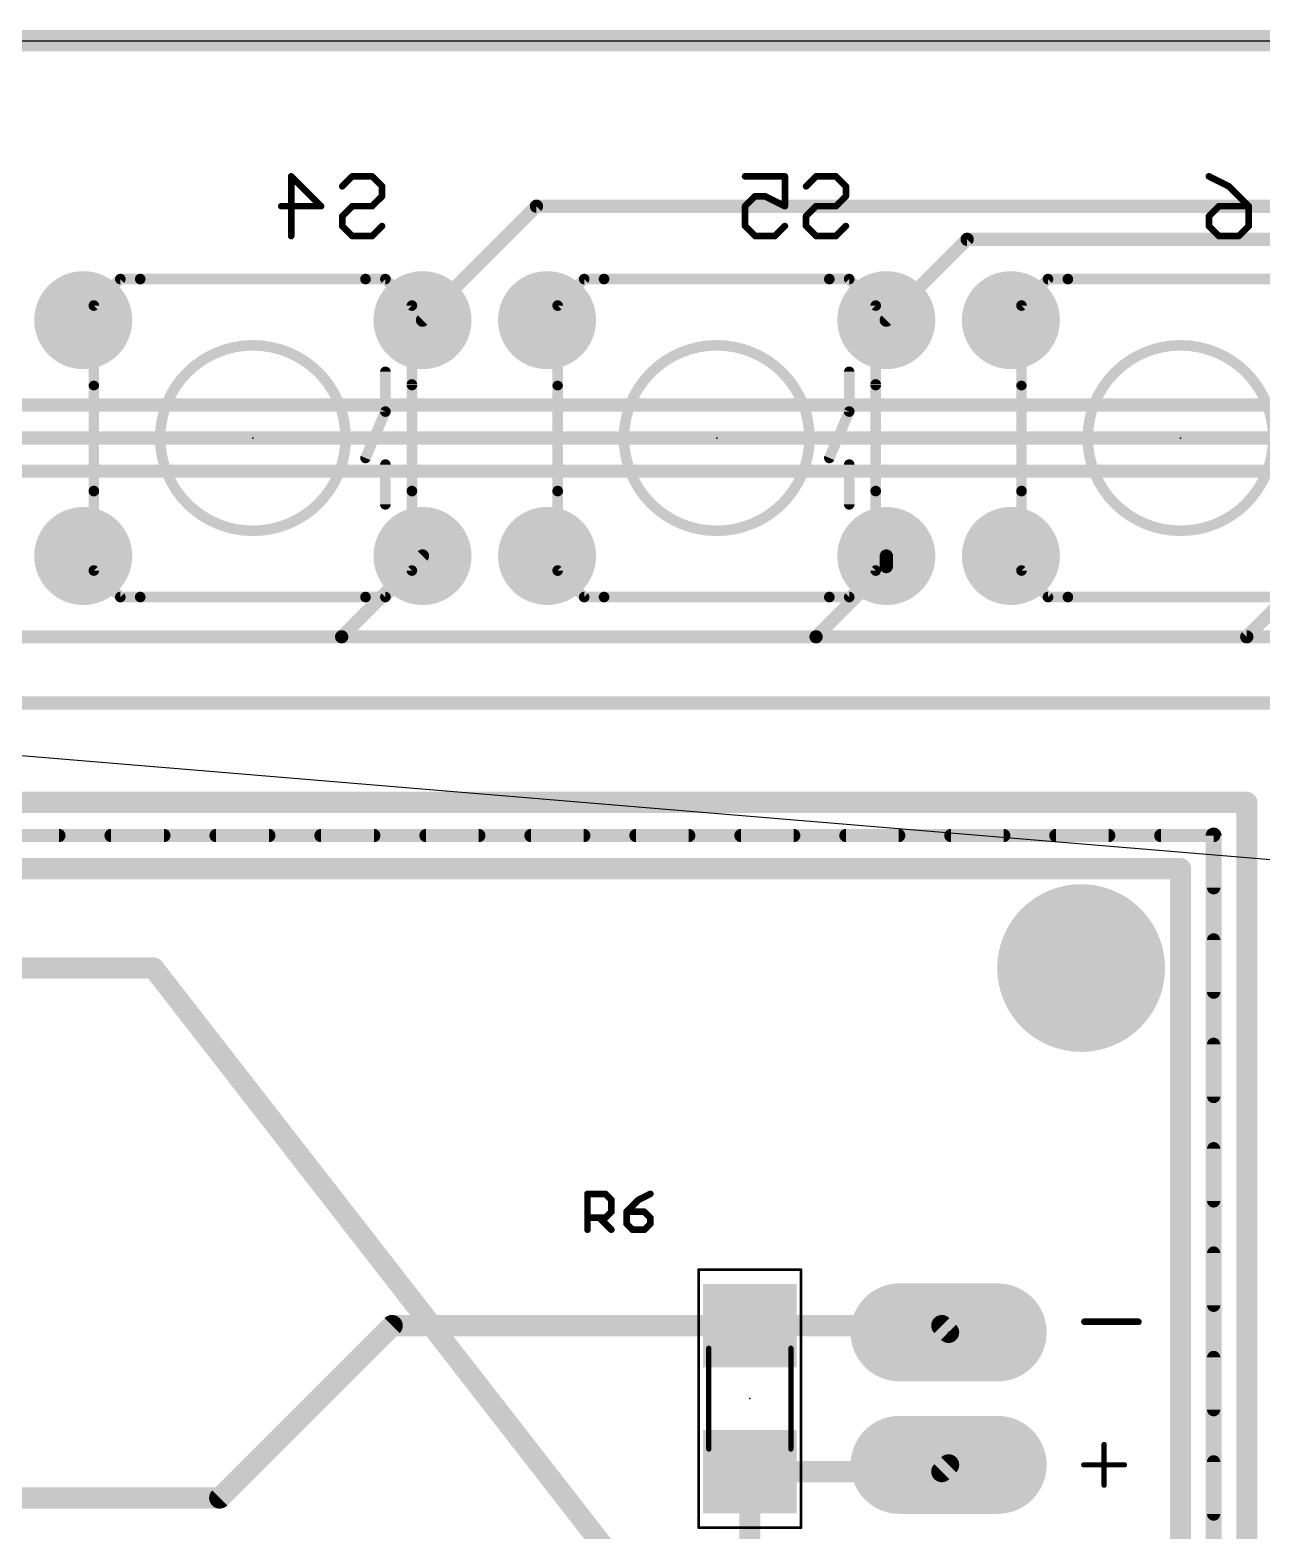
# Model space of a CAD drawing. Extents: x 0 to 100, y 0 to 50.
# Drawn here: x 56.05 to 79.67, y 20.98 to 49.73 of the extents above; entities that cross this region are included whole.
import ezdxf

# ---------------------------------------------------------------- set-up
doc = ezdxf.new("R2010")
doc.units = 0
for name, color, linetype in [('1', 22, 'CONTINUOUS'), ('114', 2, 'CONTINUOUS'), ('16', 175, 'CONTINUOUS'), ('17', 82, 'CONTINUOUS'), ('18', 82, 'CONTINUOUS'), ('19', 53, 'CONTINUOUS'), ('20', 7, 'CONTINUOUS'), ('22', 253, 'CONTINUOUS'), ('23', 7, 'CONTINUOUS'), ('24', 7, 'CONTINUOUS'), ('25', 253, 'CONTINUOUS'), ('26', 253, 'CONTINUOUS'), ('39', 22, 'CONTINUOUS'), ('51', 253, 'CONTINUOUS'), ('52', 253, 'CONTINUOUS')]:
    doc.layers.add(name, color=color, linetype=linetype)

# ---------------------------------------------------------------- blocks, each defined once
blk = doc.blocks.new('LONGP100')
at = {"const_width": 1}
blk.add_lwpolyline([(-0.5, 0), (0.5, 0)], dxfattribs=at)
at = {"const_width": 0.5}
for points in [[(-0.5, 0.25, 1), (-0.5, -0.25)], [(0.5, -0.25, 1), (0.5, 0.25)]]:
    blk.add_lwpolyline(points, format="xyb", dxfattribs=at)
blk = doc.blocks.new('RECT')
blk.add_solid([(-0.5, -0.5), (0.5, -0.5), (-0.5, 0.5), (0.5, 0.5)])
blk = doc.blocks.new('ROUNDP')
at = {"const_width": 0.5}
blk.add_lwpolyline([(0, -0.25, 1), (0, 0.25, 1), (0, -0.25)], format="xyb", dxfattribs=at)
blk = doc.blocks.new('ROUNDV')
at = {"const_width": 0.5}
blk.add_lwpolyline([(0, -0.25, 1), (0, 0.25, 1), (0, -0.25)], format="xyb", dxfattribs=at)

msp = doc.modelspace()

# ---------------------------------------------------------------- linework, layer by layer
at = {"layer": '1'}
for points, const_width in [([(65.7606, 46.355), (63.5762, 44.1706)], 0.254), ([(82.55, 46.355), (65.7606, 46.355)], 0.254), ([(74.0156, 45.72), (72.4662, 44.1706)], 0.254), ([(81.915, 45.72), (74.0156, 45.72)], 0.254), ([(83.82, 42.545), (55.665, 42.545)], 0.254), ([(83.82, 41.91), (55.245, 41.91)], 0.254), ([(83.82, 41.275), (55.245, 41.275)], 0.254), ([(82.55, 38.1), (46.355, 38.1)], 0.254), ([(82.55, 36.83), (46.99, 36.83)], 0.254), ([(62.995, 24.895), (59.69, 21.59)], 0.4064), ([(69.85, 24.895), (62.995, 24.895)], 0.4064), ([(69.85, 24.895), (73.53, 24.895)], 0.4064), ([(73.53, 24.895), (73.66, 24.765)], 0.4064), ([(69.85, 22.095), (73.53, 22.095)], 0.4064), ([(69.85, 22.095), (69.85, 16.38)], 0.4064), ([(73.53, 22.095), (73.66, 22.225)], 0.4064), ([(59.69, 21.59), (49.53, 21.59)], 0.4064)]:
    msp.add_lwpolyline(points, dxfattribs=dict(at, const_width=const_width))
for points, const_width in [([(65.7606, 46.4185, 1), (65.7606, 46.2915)], 0.127), ([(65.8055, 46.3101, 1), (65.7157, 46.3999)], 0.127), ([(74.0156, 45.7835, 1), (74.0156, 45.6565)], 0.127), ([(74.0605, 45.6751, 1), (73.9707, 45.7649)], 0.127), ([(63.5313, 44.2155, 1), (63.6211, 44.1257)], 0.127), ([(72.4213, 44.2155, 1), (72.5111, 44.1257)], 0.127), ([(62.995, 24.9966, 1), (62.995, 24.7934)], 0.2032), ([(63.0668, 24.8232, 1), (62.9232, 24.9668)], 0.2032), ([(69.85, 24.9966, 1), (69.85, 24.7934)], 0.2032), ([(69.85, 24.7934, 1), (69.85, 24.9966)], 0.2032), ([(73.6018, 24.9668, 1), (73.4582, 24.8232)], 0.2032), ([(73.53, 24.7934, 1), (73.53, 24.9966)], 0.2032), ([(73.5882, 24.6932, 1), (73.7318, 24.8368)], 0.2032), ([(69.85, 22.1966, 1), (69.85, 21.9934)], 0.2032), ([(69.9516, 22.095, 1), (69.7484, 22.095)], 0.2032), ([(73.4582, 22.1668, 1), (73.6018, 22.0232)], 0.2032), ([(73.53, 21.9934, 1), (73.53, 22.1966)], 0.2032), ([(73.7318, 22.1532, 1), (73.5882, 22.2968)], 0.2032), ([(59.6182, 21.6618, 1), (59.7618, 21.5182)], 0.2032), ([(59.69, 21.4884, 1), (59.69, 21.6916)], 0.2032)]:
    msp.add_lwpolyline(points, format="xyb", dxfattribs=dict(at, const_width=const_width))
at = {"layer": '114', "const_width": 0.254}
for points in [[(55.5954, 34.29), (56.6074, 34.29)], [(57.6074, 34.29), (58.6195, 34.29)], [(59.6195, 34.29), (60.6315, 34.29)], [(61.6315, 34.29), (62.6436, 34.29)], [(63.6436, 34.29), (64.6556, 34.29)], [(65.6556, 34.29), (66.6677, 34.29)], [(67.6677, 34.29), (68.6797, 34.29)], [(69.6797, 34.29), (70.6918, 34.29)], [(71.6918, 34.29), (72.7038, 34.29)], [(73.7038, 34.29), (74.7159, 34.29)], [(75.7159, 34.29), (76.728, 34.29)], [(77.728, 34.29), (78.74, 34.29)], [(78.74, 34.29), (78.74, 33.2888)], [(78.74, 32.2888), (78.74, 31.2876)], [(78.74, 30.2876), (78.74, 29.2865)], [(78.74, 28.2865), (78.74, 27.2853)], [(78.74, 26.2853), (78.74, 25.2841)], [(78.74, 24.2841), (78.74, 23.2829)], [(78.74, 22.2829), (78.74, 21.2818)]]:
    msp.add_lwpolyline(points, dxfattribs=at)
at = {"layer": '114', "const_width": 0.127}
for points in [[(56.6074, 34.2265, 1), (56.6074, 34.3535)], [(57.6074, 34.3535, 1), (57.6074, 34.2265)], [(58.6195, 34.2265, 1), (58.6195, 34.3535)], [(59.6195, 34.3535, 1), (59.6195, 34.2265)], [(60.6315, 34.2265, 1), (60.6315, 34.3535)], [(61.6315, 34.3535, 1), (61.6315, 34.2265)], [(62.6436, 34.2265, 1), (62.6436, 34.3535)], [(63.6436, 34.3535, 1), (63.6436, 34.2265)], [(64.6556, 34.2265, 1), (64.6556, 34.3535)], [(65.6556, 34.3535, 1), (65.6556, 34.2265)], [(66.6677, 34.2265, 1), (66.6677, 34.3535)], [(67.6677, 34.3535, 1), (67.6677, 34.2265)], [(68.6797, 34.2265, 1), (68.6797, 34.3535)], [(69.6797, 34.3535, 1), (69.6797, 34.2265)], [(70.6918, 34.2265, 1), (70.6918, 34.3535)], [(71.6918, 34.3535, 1), (71.6918, 34.2265)], [(72.7038, 34.2265, 1), (72.7038, 34.3535)], [(73.7038, 34.3535, 1), (73.7038, 34.2265)], [(74.7159, 34.2265, 1), (74.7159, 34.3535)], [(75.7159, 34.3535, 1), (75.7159, 34.2265)], [(76.728, 34.2265, 1), (76.728, 34.3535)], [(77.728, 34.3535, 1), (77.728, 34.2265)], [(78.8035, 34.29, 1), (78.6765, 34.29)], [(78.74, 34.2265, 1), (78.74, 34.3535)], [(78.6765, 33.2888, 1), (78.8035, 33.2888)], [(78.8035, 32.2888, 1), (78.6765, 32.2888)], [(78.6765, 31.2876, 1), (78.8035, 31.2876)], [(78.8035, 30.2876, 1), (78.6765, 30.2876)], [(78.6765, 29.2865, 1), (78.8035, 29.2865)], [(78.8035, 28.2865, 1), (78.6765, 28.2865)], [(78.6765, 27.2853, 1), (78.8035, 27.2853)], [(78.8035, 26.2853, 1), (78.6765, 26.2853)], [(78.6765, 25.2841, 1), (78.8035, 25.2841)], [(78.8035, 24.2841, 1), (78.6765, 24.2841)], [(78.6765, 23.2829, 1), (78.8035, 23.2829)], [(78.8035, 22.2829, 1), (78.6765, 22.2829)], [(78.6765, 21.2818, 1), (78.8035, 21.2818)]]:
    msp.add_lwpolyline(points, format="xyb", dxfattribs=at)
at = {"layer": '16'}
for points, const_width in [([(99.695, 49.53), (0, 49.53)], 0.4064), ([(62.0268, 38.1), (63.5762, 39.6494)], 0.254), ([(72.4662, 39.6494), (72.4662, 39.4462)], 0.254), ([(80.9244, 39.6494), (79.375, 38.1)], 0.254), ([(72.4662, 39.4462), (71.12, 38.1)], 0.254), ([(55.88, 38.1), (62.0268, 38.1)], 0.254), ([(71.12, 38.1), (62.0268, 38.1)], 0.254), ([(79.375, 38.1), (71.12, 38.1)], 0.254), ([(0, 34.925), (79.375, 34.925)], 0.4064), ([(79.375, 34.925), (79.375, 0.635)], 0.4064), ([(0.635, 33.655), (78.105, 33.655)], 0.4064), ([(78.105, 33.655), (78.105, 32.385)], 0.4064), ([(78.105, 32.385), (78.105, 0.635)], 0.4064), ([(50.8, 31.75), (58.42, 31.75)], 0.4064), ([(58.42, 31.75), (67.31, 20.32)], 0.4064)]:
    msp.add_lwpolyline(points, dxfattribs=dict(at, const_width=const_width))
for points, const_width in [([(63.6211, 39.6045, 1), (63.5313, 39.6943)], 0.127), ([(72.5297, 39.6494, 1), (72.4027, 39.6494)], 0.127), ([(72.4027, 39.4462, 1), (72.5297, 39.4462)], 0.127), ([(72.5111, 39.4013, 1), (72.4213, 39.4911)], 0.127), ([(62.0268, 38.1635, 1), (62.0268, 38.0365)], 0.127), ([(61.9819, 38.1449, 1), (62.0717, 38.0551)], 0.127), ([(62.0268, 38.0365, 1), (62.0268, 38.1635)], 0.127), ([(71.12, 38.1635, 1), (71.12, 38.0365)], 0.127), ([(71.0751, 38.1449, 1), (71.1649, 38.0551)], 0.127), ([(71.12, 38.0365, 1), (71.12, 38.1635)], 0.127), ([(79.3301, 38.1449, 1), (79.4199, 38.0551)], 0.127), ([(79.375, 38.0365, 1), (79.375, 38.1635)], 0.127), ([(79.4766, 34.925, 1), (79.2734, 34.925)], 0.2032), ([(79.375, 34.8234, 1), (79.375, 35.0266)], 0.2032), ([(78.2066, 33.655, 1), (78.0034, 33.655)], 0.2032), ([(78.105, 33.5534, 1), (78.105, 33.7566)], 0.2032), ([(78.2066, 32.385, 1), (78.0034, 32.385)], 0.2032), ([(78.0034, 32.385, 1), (78.2066, 32.385)], 0.2032), ([(58.5002, 31.8124, 1), (58.3398, 31.6876)], 0.2032), ([(58.42, 31.6484, 1), (58.42, 31.8516)], 0.2032)]:
    msp.add_lwpolyline(points, format="xyb", dxfattribs=dict(at, const_width=const_width))
at = {"layer": '19'}
msp.add_line((43.815, 36.83), (81.915, 33.655), dxfattribs=at)
at = {"layer": '20'}
msp.add_line((100, 49.52), (0, 49.52), dxfattribs=at)
at = {"layer": '22', "const_width": 0.2032}
for points in [[(58.166, 44.958), (62.484, 44.958)], [(67.056, 44.958), (71.374, 44.958)], [(75.946, 44.958), (80.264, 44.958)], [(57.277, 42.908), (57.277, 40.894)], [(63.373, 42.938), (63.373, 40.894)], [(66.167, 42.908), (66.167, 40.894)], [(72.263, 42.938), (72.263, 40.894)], [(75.057, 42.908), (75.057, 40.894)], [(62.484, 38.862), (58.166, 38.862)], [(71.374, 38.862), (67.056, 38.862)], [(80.264, 38.862), (75.946, 38.862)]]:
    msp.add_lwpolyline(points, dxfattribs=at)
at = {"layer": '22'}
for points, const_width in [([(58.166, 45.0088, 1), (58.166, 44.9072)], 0.1016), ([(62.484, 44.9072, 1), (62.484, 45.0088)], 0.1016), ([(67.056, 45.0088, 1), (67.056, 44.9072)], 0.1016), ([(71.374, 44.9072, 1), (71.374, 45.0088)], 0.1016), ([(75.946, 45.0088, 1), (75.946, 44.9072)], 0.1016), ([(60.325, 40.132, 1), (60.325, 43.688, 1), (60.325, 40.132)], 0.2032), ([(69.215, 40.132, 1), (69.215, 43.688, 1), (69.215, 40.132)], 0.2032), ([(78.105, 40.132, 1), (78.105, 43.688, 1), (78.105, 40.132)], 0.2032), ([(57.3278, 42.908, 1), (57.2262, 42.908)], 0.1016), ([(63.4238, 42.938, 1), (63.3222, 42.938)], 0.1016), ([(66.2178, 42.908, 1), (66.1162, 42.908)], 0.1016), ([(72.3138, 42.938, 1), (72.2122, 42.938)], 0.1016), ([(75.1078, 42.908, 1), (75.0062, 42.908)], 0.1016), ([(57.2262, 40.894, 1), (57.3278, 40.894)], 0.1016), ([(63.3222, 40.894, 1), (63.4238, 40.894)], 0.1016), ([(66.1162, 40.894, 1), (66.2178, 40.894)], 0.1016), ([(72.2122, 40.894, 1), (72.3138, 40.894)], 0.1016), ([(75.0062, 40.894, 1), (75.1078, 40.894)], 0.1016), ([(58.166, 38.9128, 1), (58.166, 38.8112)], 0.1016), ([(62.484, 38.8112, 1), (62.484, 38.9128)], 0.1016), ([(67.056, 38.9128, 1), (67.056, 38.8112)], 0.1016), ([(71.374, 38.8112, 1), (71.374, 38.9128)], 0.1016), ([(75.946, 38.9128, 1), (75.946, 38.8112)], 0.1016)]:
    msp.add_lwpolyline(points, format="xyb", dxfattribs=dict(at, const_width=const_width))
at = {"layer": '23'}
for p in [(73.66, 24.765), (69.85, 23.495)]:
    msp.add_point(p, dxfattribs=at)
at = {"layer": '24'}
for p in [(60.325, 41.91), (69.215, 41.91), (78.105, 41.91)]:
    msp.add_point(p, dxfattribs=at)
at = {"layer": '25'}
for points, const_width in [([(1.27, 34.29), (78.74, 34.29)], 0.254), ([(78.74, 34.29), (78.74, 1.27)], 0.3048), ([(66.7385, 26.7335), (66.7385, 27.4199)], 0.127), ([(66.7385, 27.4199), (67.0817, 27.4199)], 0.127), ([(67.0817, 27.4199), (67.1961, 27.3055)], 0.127), ([(67.1961, 27.3055), (67.1961, 27.0767)], 0.127), ([(67.7157, 27.3055), (67.4869, 27.0767)], 0.127), ([(67.9445, 27.4199), (67.7157, 27.3055)], 0.127), ([(67.1961, 27.0767), (67.0817, 26.9623)], 0.127), ([(67.4869, 27.0767), (67.4869, 26.8479)], 0.127), ([(67.8301, 27.0767), (67.4869, 27.0767)], 0.127), ([(67.9445, 26.9623), (67.8301, 27.0767)], 0.127), ([(67.0817, 26.9623), (66.7385, 26.9623)], 0.127), ([(66.9673, 26.9623), (67.1961, 26.7335)], 0.127), ([(67.4869, 26.8479), (67.6013, 26.7335)], 0.127), ([(67.6013, 26.7335), (67.8301, 26.7335)], 0.127), ([(67.8301, 26.7335), (67.9445, 26.8479)], 0.127), ([(67.9445, 26.8479), (67.9445, 26.9623)], 0.127), ([(76.2635, 24.9689), (77.2973, 24.9689)], 0.127), ([(76.6406, 22.6153), (76.6406, 21.8357)], 0.1016), ([(76.2508, 22.2255), (77.0304, 22.2255)], 0.1016)]:
    msp.add_lwpolyline(points, dxfattribs=dict(at, const_width=const_width))
for points, const_width in [([(78.8162, 34.29, 1), (78.6638, 34.29)], 0.1524), ([(78.74, 34.2265, 1), (78.74, 34.3535)], 0.127), ([(66.7703, 27.4199, 1), (66.7067, 27.4199)], 0.0635), ([(66.7385, 27.4516, 1), (66.7385, 27.3881)], 0.0635), ([(67.1041, 27.4423, 1), (67.0592, 27.3974)], 0.0635), ([(67.0817, 27.3881, 1), (67.0817, 27.4516)], 0.0635), ([(67.2278, 27.3055, 1), (67.1643, 27.3055)], 0.0635), ([(67.1736, 27.283, 1), (67.2185, 27.3279)], 0.0635), ([(67.7015, 27.3339, 1), (67.7299, 27.2771)], 0.0635), ([(67.7382, 27.283, 1), (67.6933, 27.3279)], 0.0635), ([(67.9587, 27.3915, 1), (67.9303, 27.4483)], 0.0635), ([(67.1643, 27.0767, 1), (67.2278, 27.0767)], 0.0635), ([(67.2185, 27.0542, 1), (67.1736, 27.0991)], 0.0635), ([(67.4869, 27.1084, 1), (67.4869, 27.0449)], 0.0635), ([(67.5187, 27.0767, 1), (67.4552, 27.0767)], 0.0635), ([(67.4645, 27.0991, 1), (67.5094, 27.0542)], 0.0635), ([(67.8526, 27.0991, 1), (67.8077, 27.0542)], 0.0635), ([(67.8301, 27.0449, 1), (67.8301, 27.1084)], 0.0635), ([(66.7067, 26.7335, 1), (66.7703, 26.7335)], 0.0635), ([(66.7385, 26.994, 1), (66.7385, 26.9305)], 0.0635), ([(66.9897, 26.9847, 1), (66.9448, 26.9398)], 0.0635), ([(67.0592, 26.9847, 1), (67.1041, 26.9398)], 0.0635), ([(67.0817, 26.9305, 1), (67.0817, 26.994)], 0.0635), ([(67.1736, 26.711, 1), (67.2185, 26.756)], 0.0635), ([(67.5094, 26.8703, 1), (67.4645, 26.8254)], 0.0635), ([(67.4552, 26.8479, 1), (67.5187, 26.8479)], 0.0635), ([(67.6013, 26.7653, 1), (67.6013, 26.7018)], 0.0635), ([(67.5789, 26.711, 1), (67.6238, 26.756)], 0.0635), ([(67.8077, 26.756, 1), (67.8526, 26.711)], 0.0635), ([(67.8301, 26.7018, 1), (67.8301, 26.7653)], 0.0635), ([(67.9763, 26.9623, 1), (67.9128, 26.9623)], 0.0635), ([(67.9128, 26.8479, 1), (67.9763, 26.8479)], 0.0635), ([(67.9221, 26.9398, 1), (67.967, 26.9847)], 0.0635), ([(67.967, 26.8254, 1), (67.9221, 26.8703)], 0.0635), ([(76.2635, 25.0006, 1), (76.2635, 24.9371)], 0.0635), ([(77.2973, 24.9371, 1), (77.2973, 25.0006)], 0.0635), ([(76.666, 22.6153, 1), (76.6152, 22.6153)], 0.0508), ([(76.2508, 22.2509, 1), (76.2508, 22.2001)], 0.0508), ([(77.0304, 22.2001, 1), (77.0304, 22.2509)], 0.0508), ([(76.6152, 21.8357, 1), (76.666, 21.8357)], 0.0508)]:
    msp.add_lwpolyline(points, format="xyb", dxfattribs=dict(at, const_width=const_width))
at = {"layer": '26', "const_width": 0.127}
for points in [[(61.0601, 45.7835), (61.0601, 46.9275)], [(61.0601, 46.9275), (61.6321, 46.3555)], [(62.0389, 46.7368), (62.2295, 46.9275)], [(62.2295, 46.9275), (62.6108, 46.9275)], [(62.6108, 46.9275), (62.8015, 46.7368)], [(69.7595, 46.9275), (70.5221, 46.9275)], [(70.5221, 46.9275), (70.5221, 46.3555)], [(70.9288, 46.7368), (71.1195, 46.9275)], [(71.1195, 46.9275), (71.5008, 46.9275)], [(71.5008, 46.9275), (71.6915, 46.7368)], [(78.6495, 46.9275), (79.0308, 46.7368)], [(62.8015, 46.5462), (62.6108, 46.3555)], [(62.8015, 46.7368), (62.8015, 46.5462)], [(69.9501, 46.5462), (69.7595, 46.3555)], [(70.1408, 46.5462), (69.9501, 46.5462)], [(70.5221, 46.3555), (70.1408, 46.5462)], [(71.6915, 46.5462), (71.5008, 46.3555)], [(71.6915, 46.7368), (71.6915, 46.5462)], [(79.0308, 46.7368), (79.4121, 46.3555)], [(61.6321, 46.3555), (60.8695, 46.3555)], [(62.2295, 46.3555), (62.0389, 46.1648)], [(62.6108, 46.3555), (62.2295, 46.3555)], [(69.7595, 46.3555), (69.7595, 45.9742)], [(71.1195, 46.3555), (70.9288, 46.1648)], [(71.5008, 46.3555), (71.1195, 46.3555)], [(78.6495, 46.1648), (78.8401, 46.3555)], [(78.8401, 46.3555), (79.4121, 46.3555)], [(79.4121, 46.3555), (79.4121, 45.9742)], [(62.0389, 46.1648), (62.0389, 45.9742)], [(62.0389, 45.9742), (62.2295, 45.7835)], [(62.6108, 45.7835), (62.8015, 45.9742)], [(69.7595, 45.9742), (69.9501, 45.7835)], [(70.3314, 45.7835), (70.5221, 45.9742)], [(70.9288, 46.1648), (70.9288, 45.9742)], [(70.9288, 45.9742), (71.1195, 45.7835)], [(71.5008, 45.7835), (71.6915, 45.9742)], [(78.6495, 45.9742), (78.6495, 46.1648)], [(78.8401, 45.7835), (78.6495, 45.9742)], [(79.4121, 45.9742), (79.2214, 45.7835)], [(62.2295, 45.7835), (62.6108, 45.7835)], [(69.9501, 45.7835), (70.3314, 45.7835)], [(71.1195, 45.7835), (71.5008, 45.7835)], [(79.2214, 45.7835), (78.8401, 45.7835)]]:
    msp.add_lwpolyline(points, dxfattribs=at)
at = {"layer": '26', "const_width": 0.0635}
for points in [[(61.0919, 46.9275, 1), (61.0284, 46.9275)], [(61.0826, 46.9499, 1), (61.0377, 46.905)], [(62.2295, 46.9592, 1), (62.2295, 46.8957)], [(62.252, 46.905, 1), (62.2071, 46.9499)], [(62.6333, 46.9499, 1), (62.5884, 46.905)], [(62.6108, 46.8957, 1), (62.6108, 46.9592)], [(69.7595, 46.9592, 1), (69.7595, 46.8957)], [(70.5539, 46.9275, 1), (70.4904, 46.9275)], [(70.5221, 46.8957, 1), (70.5221, 46.9592)], [(71.1195, 46.9592, 1), (71.1195, 46.8957)], [(71.142, 46.905, 1), (71.0971, 46.9499)], [(71.5233, 46.9499, 1), (71.4784, 46.905)], [(71.5008, 46.8957, 1), (71.5008, 46.9592)], [(78.6637, 46.9559, 1), (78.6353, 46.8991)], [(62.0164, 46.7593, 1), (62.0613, 46.7144)], [(62.8333, 46.7368, 1), (62.7698, 46.7368)], [(62.779, 46.7144, 1), (62.824, 46.7593)], [(62.824, 46.5237, 1), (62.779, 46.5686)], [(69.9501, 46.5779, 1), (69.9501, 46.5144)], [(69.9726, 46.5237, 1), (69.9277, 46.5686)], [(70.155, 46.5745, 1), (70.1266, 46.5178)], [(70.1408, 46.5144, 1), (70.1408, 46.5779)], [(70.9064, 46.7593, 1), (70.9513, 46.7144)], [(71.7233, 46.7368, 1), (71.6598, 46.7368)], [(71.669, 46.7144, 1), (71.714, 46.7593)], [(71.714, 46.5237, 1), (71.669, 46.5686)], [(79.0532, 46.7593, 1), (79.0083, 46.7144)], [(79.0166, 46.7084, 1), (79.045, 46.7652)], [(60.8695, 46.3872, 1), (60.8695, 46.3237)], [(61.6097, 46.333, 1), (61.6546, 46.3779)], [(61.6321, 46.3237, 1), (61.6321, 46.3872)], [(62.2295, 46.3872, 1), (62.2295, 46.3237)], [(62.252, 46.333, 1), (62.2071, 46.3779)], [(62.5884, 46.3779, 1), (62.6333, 46.333)], [(62.6108, 46.3237, 1), (62.6108, 46.3872)], [(62.7698, 46.5462, 1), (62.8333, 46.5462)], [(69.7912, 46.3555, 1), (69.7277, 46.3555)], [(69.737, 46.3779, 1), (69.7819, 46.333)], [(70.4904, 46.3555, 1), (70.5539, 46.3555)], [(70.5079, 46.3271, 1), (70.5363, 46.3839)], [(71.1195, 46.3872, 1), (71.1195, 46.3237)], [(71.142, 46.333, 1), (71.0971, 46.3779)], [(71.4784, 46.3779, 1), (71.5233, 46.333)], [(71.5008, 46.3237, 1), (71.5008, 46.3872)], [(71.6598, 46.5462, 1), (71.7233, 46.5462)], [(78.8401, 46.3872, 1), (78.8401, 46.3237)], [(78.8626, 46.333, 1), (78.8177, 46.3779)], [(79.4439, 46.3555, 1), (79.3804, 46.3555)], [(79.3897, 46.333, 1), (79.4346, 46.3779)], [(79.4121, 46.3237, 1), (79.4121, 46.3872)], [(62.0706, 46.1648, 1), (62.0071, 46.1648)], [(62.0164, 46.1873, 1), (62.0613, 46.1424)], [(62.0613, 45.9966, 1), (62.0164, 45.9517)], [(62.824, 45.9517, 1), (62.779, 45.9966)], [(69.7819, 45.9966, 1), (69.737, 45.9517)], [(70.5446, 45.9517, 1), (70.4997, 45.9966)], [(70.9606, 46.1648, 1), (70.8971, 46.1648)], [(70.9064, 46.1873, 1), (70.9513, 46.1424)], [(70.9513, 45.9966, 1), (70.9064, 45.9517)], [(71.714, 45.9517, 1), (71.669, 45.9966)], [(78.6812, 46.1648, 1), (78.6177, 46.1648)], [(78.627, 46.1873, 1), (78.6719, 46.1424)], [(78.6719, 45.9966, 1), (78.627, 45.9517)], [(79.4346, 45.9517, 1), (79.3897, 45.9966)], [(61.0284, 45.7835, 1), (61.0919, 45.7835)], [(62.0071, 45.9742, 1), (62.0706, 45.9742)], [(62.2295, 45.8153, 1), (62.2295, 45.7518)], [(62.2071, 45.761, 1), (62.252, 45.806)], [(62.5884, 45.806, 1), (62.6333, 45.761)], [(62.6108, 45.7518, 1), (62.6108, 45.8153)], [(69.7277, 45.9742, 1), (69.7912, 45.9742)], [(69.9501, 45.8153, 1), (69.9501, 45.7518)], [(69.9277, 45.761, 1), (69.9726, 45.806)], [(70.309, 45.806, 1), (70.3539, 45.761)], [(70.3314, 45.7518, 1), (70.3314, 45.8153)], [(70.8971, 45.9742, 1), (70.9606, 45.9742)], [(71.1195, 45.8153, 1), (71.1195, 45.7518)], [(71.0971, 45.761, 1), (71.142, 45.806)], [(71.4784, 45.806, 1), (71.5233, 45.761)], [(71.5008, 45.7518, 1), (71.5008, 45.8153)], [(78.6177, 45.9742, 1), (78.6812, 45.9742)], [(78.8401, 45.8153, 1), (78.8401, 45.7518)], [(78.8177, 45.761, 1), (78.8626, 45.806)], [(79.199, 45.806, 1), (79.2439, 45.761)], [(79.2214, 45.7518, 1), (79.2214, 45.8153)], [(79.3804, 45.9742, 1), (79.4439, 45.9742)]]:
    msp.add_lwpolyline(points, format="xyb", dxfattribs=at)
at = {"layer": '39', "const_width": 0.0508}
for points in [[(68.867, 21.022), (68.867, 25.968)], [(68.867, 25.968), (70.833, 25.968)], [(70.833, 25.968), (70.833, 21.022)], [(70.833, 21.022), (68.867, 21.022)]]:
    msp.add_lwpolyline(points, dxfattribs=at)
at = {"layer": '39', "const_width": 0.0254}
for points in [[(68.8797, 25.968, 1), (68.8543, 25.968)], [(68.867, 25.9807, 1), (68.867, 25.9553)], [(70.8457, 25.968, 1), (70.8203, 25.968)], [(70.833, 25.9553, 1), (70.833, 25.9807)], [(68.867, 21.0347, 1), (68.867, 21.0093)], [(68.8543, 21.022, 1), (68.8797, 21.022)], [(70.8203, 21.022, 1), (70.8457, 21.022)], [(70.833, 21.0093, 1), (70.833, 21.0347)]]:
    msp.add_lwpolyline(points, format="xyb", dxfattribs=at)
at = {"layer": '51', "const_width": 0.1016}
for points in [[(69.063, 24.46), (69.063, 22.53)], [(70.637, 24.46), (70.637, 22.53)]]:
    msp.add_lwpolyline(points, dxfattribs=at)
at = {"layer": '51', "const_width": 0.0508}
for points in [[(69.0884, 24.46, 1), (69.0376, 24.46)], [(70.6624, 24.46, 1), (70.6116, 24.46)], [(69.0376, 22.53, 1), (69.0884, 22.53)], [(70.6116, 22.53, 1), (70.6624, 22.53)]]:
    msp.add_lwpolyline(points, format="xyb", dxfattribs=at)
at = {"layer": '52', "const_width": 0.2032}
for points in [[(57.277, 44.45), (57.785, 44.958)], [(57.785, 44.958), (58.166, 44.958)], [(62.865, 44.958), (62.484, 44.958)], [(62.865, 44.958), (63.373, 44.45)], [(66.167, 44.45), (66.675, 44.958)], [(66.675, 44.958), (67.056, 44.958)], [(71.755, 44.958), (71.374, 44.958)], [(71.755, 44.958), (72.263, 44.45)], [(75.057, 44.45), (75.565, 44.958)], [(75.565, 44.958), (75.946, 44.958)], [(57.277, 42.926), (57.277, 44.45)], [(63.373, 44.45), (63.373, 42.926)], [(66.167, 42.926), (66.167, 44.45)], [(72.263, 44.45), (72.263, 42.926)], [(75.057, 42.926), (75.057, 44.45)], [(62.865, 43.18), (62.865, 42.418)], [(71.755, 43.18), (71.755, 42.418)], [(62.865, 42.418), (62.484, 41.529)], [(71.755, 42.418), (71.374, 41.529)], [(62.865, 41.402), (62.865, 40.64)], [(71.755, 41.402), (71.755, 40.64)], [(57.277, 39.37), (57.277, 40.894)], [(63.373, 39.37), (63.373, 40.894)], [(66.167, 39.37), (66.167, 40.894)], [(72.263, 39.37), (72.263, 40.894)], [(75.057, 39.37), (75.057, 40.894)], [(57.785, 38.862), (57.277, 39.37)], [(62.865, 38.862), (63.373, 39.37)], [(66.675, 38.862), (66.167, 39.37)], [(71.755, 38.862), (72.263, 39.37)], [(75.565, 38.862), (75.057, 39.37)], [(57.785, 38.862), (58.166, 38.862)], [(62.865, 38.862), (62.484, 38.862)], [(66.675, 38.862), (67.056, 38.862)], [(71.755, 38.862), (71.374, 38.862)], [(75.565, 38.862), (75.946, 38.862)]]:
    msp.add_lwpolyline(points, dxfattribs=at)
at = {"layer": '52', "const_width": 0.1016}
for points in [[(57.785, 45.0088, 1), (57.785, 44.9072)], [(57.8209, 44.9221, 1), (57.7491, 44.9939)], [(58.166, 44.9072, 1), (58.166, 45.0088)], [(62.484, 45.0088, 1), (62.484, 44.9072)], [(62.9009, 44.9939, 1), (62.8291, 44.9221)], [(62.865, 44.9072, 1), (62.865, 45.0088)], [(66.675, 45.0088, 1), (66.675, 44.9072)], [(66.7109, 44.9221, 1), (66.6391, 44.9939)], [(67.056, 44.9072, 1), (67.056, 45.0088)], [(71.374, 45.0088, 1), (71.374, 44.9072)], [(71.7909, 44.9939, 1), (71.7191, 44.9221)], [(71.755, 44.9072, 1), (71.755, 45.0088)], [(75.565, 45.0088, 1), (75.565, 44.9072)], [(75.6009, 44.9221, 1), (75.5291, 44.9939)], [(75.946, 44.9072, 1), (75.946, 45.0088)], [(57.3278, 44.45, 1), (57.2262, 44.45)], [(57.2411, 44.4859, 1), (57.3129, 44.4141)], [(63.4238, 44.45, 1), (63.3222, 44.45)], [(63.3371, 44.4141, 1), (63.4089, 44.4859)], [(66.2178, 44.45, 1), (66.1162, 44.45)], [(66.1311, 44.4859, 1), (66.2029, 44.4141)], [(72.3138, 44.45, 1), (72.2122, 44.45)], [(72.2271, 44.4141, 1), (72.2989, 44.4859)], [(75.1078, 44.45, 1), (75.0062, 44.45)], [(75.0211, 44.4859, 1), (75.0929, 44.4141)], [(62.9158, 43.18, 1), (62.8142, 43.18)], [(71.8058, 43.18, 1), (71.7042, 43.18)], [(57.2262, 42.926, 1), (57.3278, 42.926)], [(63.3222, 42.926, 1), (63.4238, 42.926)], [(66.1162, 42.926, 1), (66.2178, 42.926)], [(72.2122, 42.926, 1), (72.3138, 42.926)], [(75.0062, 42.926, 1), (75.1078, 42.926)], [(62.8142, 42.418, 1), (62.9158, 42.418)], [(62.9117, 42.398, 1), (62.8183, 42.438)], [(71.7042, 42.418, 1), (71.8058, 42.418)], [(71.8017, 42.398, 1), (71.7083, 42.438)], [(62.4373, 41.549, 1), (62.5307, 41.509)], [(62.9158, 41.402, 1), (62.8142, 41.402)], [(71.3273, 41.549, 1), (71.4207, 41.509)], [(71.8058, 41.402, 1), (71.7042, 41.402)], [(57.3278, 40.894, 1), (57.2262, 40.894)], [(63.4238, 40.894, 1), (63.3222, 40.894)], [(66.2178, 40.894, 1), (66.1162, 40.894)], [(72.3138, 40.894, 1), (72.2122, 40.894)], [(75.1078, 40.894, 1), (75.0062, 40.894)], [(62.8142, 40.64, 1), (62.9158, 40.64)], [(71.7042, 40.64, 1), (71.8058, 40.64)], [(57.3129, 39.4059, 1), (57.2411, 39.3341)], [(57.2262, 39.37, 1), (57.3278, 39.37)], [(63.3222, 39.37, 1), (63.4238, 39.37)], [(63.4089, 39.3341, 1), (63.3371, 39.4059)], [(66.2029, 39.4059, 1), (66.1311, 39.3341)], [(66.1162, 39.37, 1), (66.2178, 39.37)], [(72.2122, 39.37, 1), (72.3138, 39.37)], [(72.2989, 39.3341, 1), (72.2271, 39.4059)], [(75.0929, 39.4059, 1), (75.0211, 39.3341)], [(75.0062, 39.37, 1), (75.1078, 39.37)], [(57.785, 38.9128, 1), (57.785, 38.8112)], [(57.7491, 38.8261, 1), (57.8209, 38.8979)], [(58.166, 38.8112, 1), (58.166, 38.9128)], [(62.484, 38.9128, 1), (62.484, 38.8112)], [(62.8291, 38.8979, 1), (62.9009, 38.8261)], [(62.865, 38.8112, 1), (62.865, 38.9128)], [(66.675, 38.9128, 1), (66.675, 38.8112)], [(66.6391, 38.8261, 1), (66.7109, 38.8979)], [(67.056, 38.8112, 1), (67.056, 38.9128)], [(71.374, 38.9128, 1), (71.374, 38.8112)], [(71.7191, 38.8979, 1), (71.7909, 38.8261)], [(71.755, 38.8112, 1), (71.755, 38.9128)], [(75.565, 38.9128, 1), (75.565, 38.8112)], [(75.5291, 38.8261, 1), (75.6009, 38.8979)], [(75.946, 38.8112, 1), (75.946, 38.9128)]]:
    msp.add_lwpolyline(points, format="xyb", dxfattribs=at)

# ---------------------------------------------------------------- block references
at = {"layer": '1', "xscale": 1.6, "yscale": 1.8, "rotation": 270}
for p in [(69.85, 24.895), (69.85, 22.095)]:
    msp.add_blockref('RECT', p, dxfattribs=at)
at = {"layer": '17', "xscale": 1.8796, "yscale": 1.8796, "rotation": 180}
for p in [(57.0738, 44.1706), (57.0738, 44.1706), (63.5762, 44.1706), (63.5762, 44.1706), (65.9638, 44.1706), (65.9638, 44.1706), (72.4662, 44.1706), (72.4662, 44.1706), (74.8538, 44.1706), (74.8538, 44.1706), (57.0738, 39.6494), (57.0738, 39.6494), (63.5762, 39.6494), (63.5762, 39.6494), (65.9638, 39.6494), (65.9638, 39.6494), (72.4662, 39.6494), (72.4662, 39.6494), (74.8538, 39.6494), (74.8538, 39.6494)]:
    msp.add_blockref('ROUNDP', p, dxfattribs=at)
at = {"layer": '17', "xscale": 1.8796, "yscale": 1.8796}
for p in [(73.66, 24.765), (73.66, 24.765), (73.66, 22.225), (73.66, 22.225)]:
    msp.add_blockref('LONGP100', p, dxfattribs=at)
at = {"layer": '18', "xscale": 3.216, "yscale": 3.216}
msp.add_blockref('ROUNDV', (76.2, 31.75), dxfattribs=at)
msp.add_blockref('ROUNDV', (76.2, 31.75), dxfattribs=at)
at = {"layer": '51', "xscale": 0.7501, "yscale": 1.7, "rotation": 270}
for p in [(69.8491, 24.8218), (69.8509, 22.1683)]:
    msp.add_blockref('RECT', p, dxfattribs=at)

doc.saveas('drawing.dxf')
